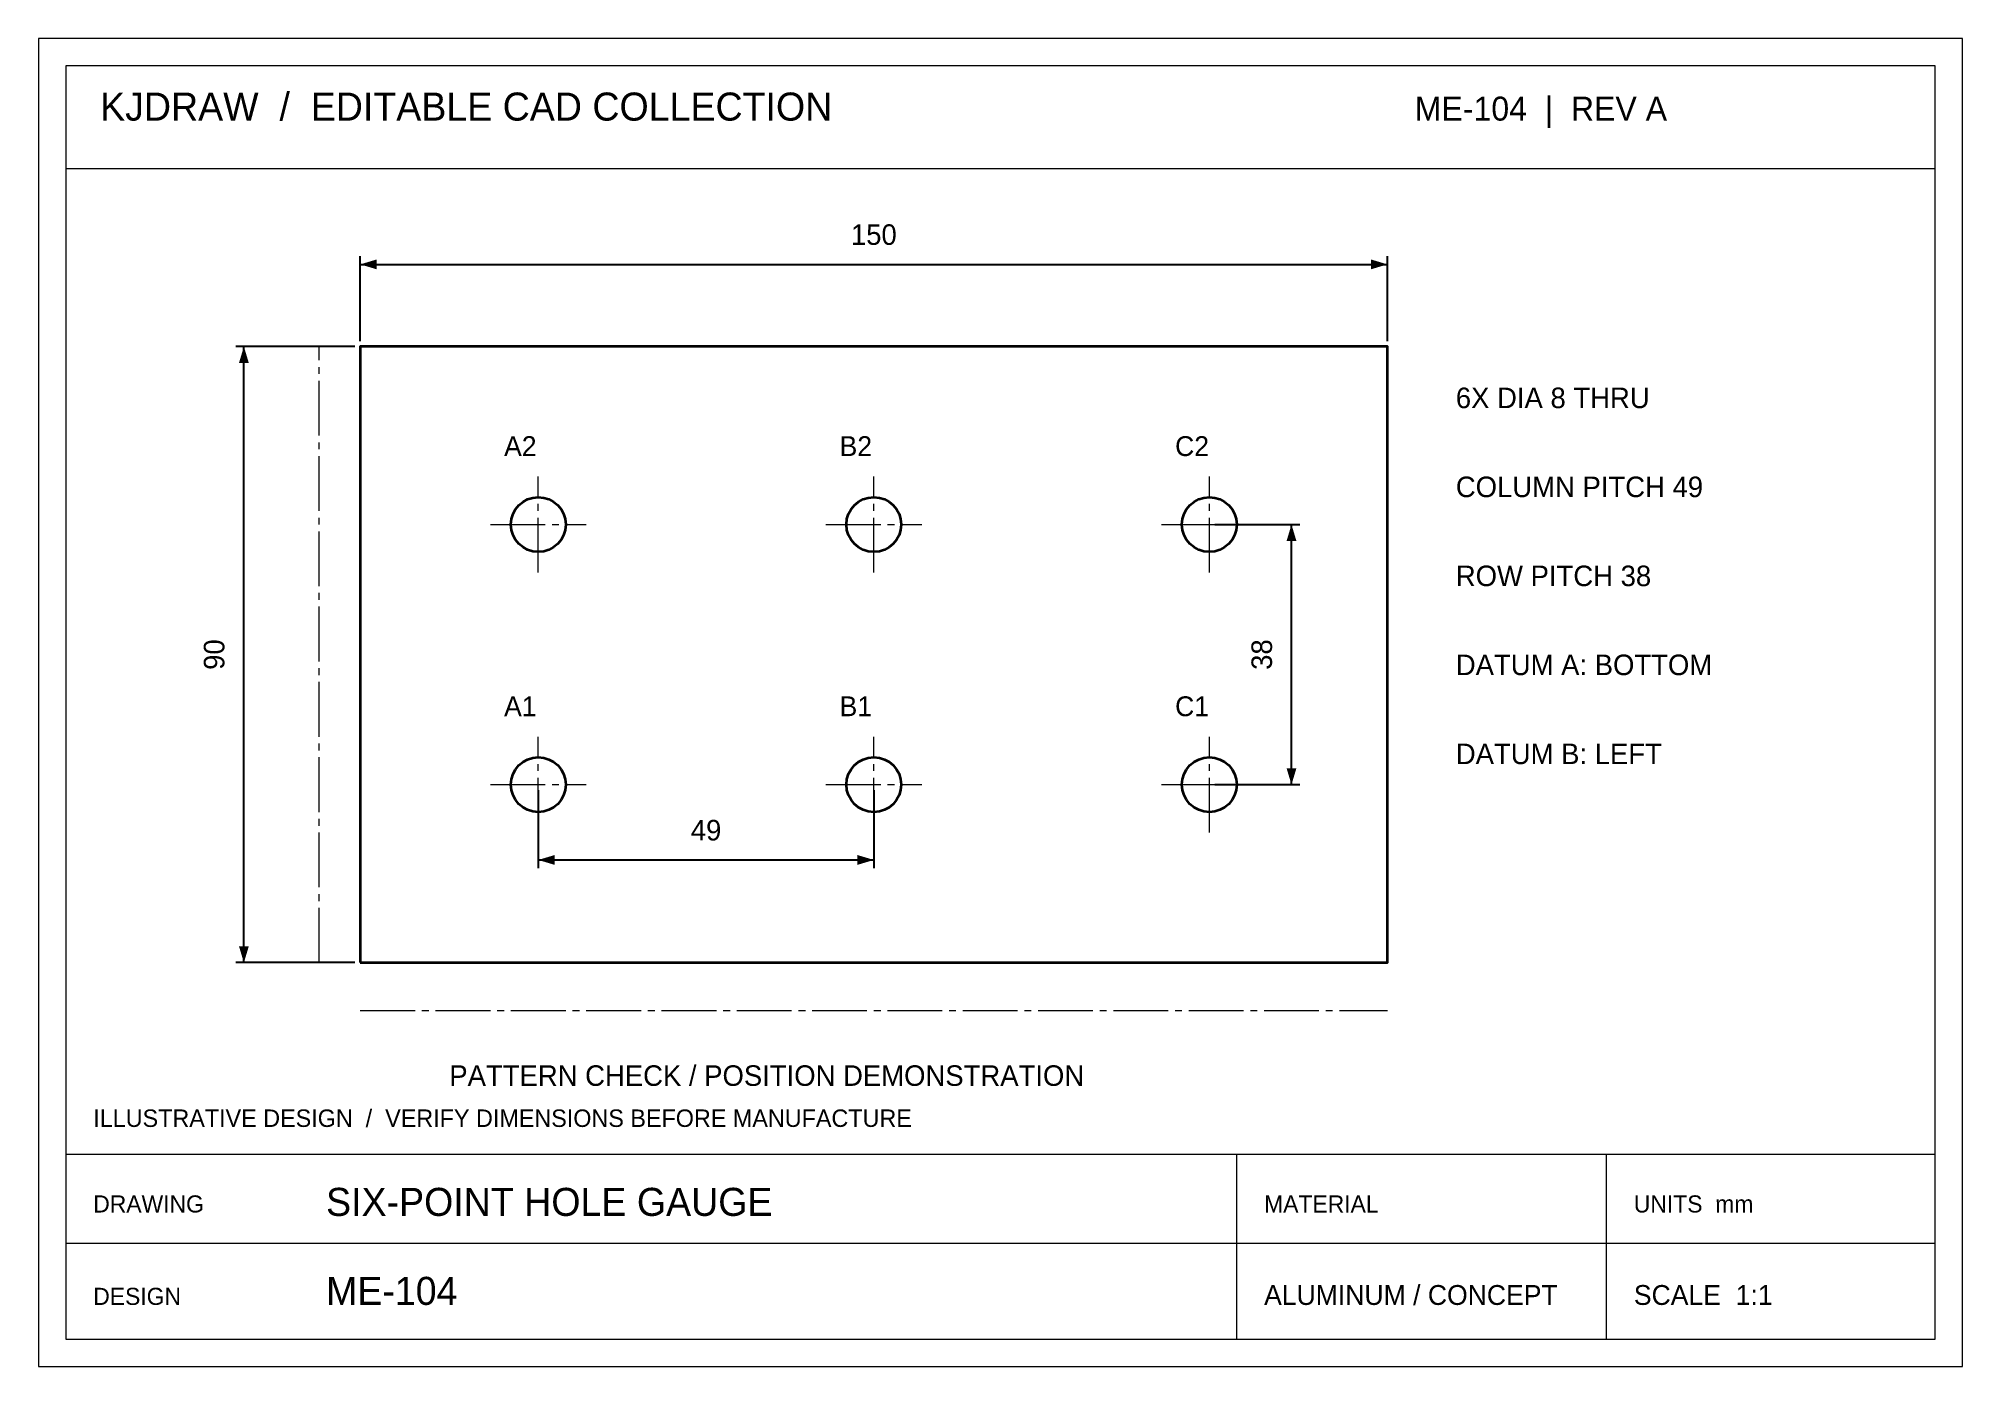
# Model space of a CAD drawing. Header units: millimetres. Extents: x 8 to 289, y 8 to 202.
import ezdxf
from ezdxf.enums import TextEntityAlignment as Align

# ---------------------------------------------------------------- set-up
doc = ezdxf.new("R2010")
doc.units = ezdxf.units.MM
doc.linetypes.add('CENTER', pattern=[11, 8, -1, 1, -1])
doc.layers.get('0').update_dxf_attribs({"linetype": 'CONTINUOUS'})
for name, color, linetype, lineweight in [('CENTER_LINES', 3, 'CENTER', 13), ('DIMENSIONS', 2, 'CONTINUOUS', 18), ('NOTES', 7, 'CONTINUOUS', 18), ('PART_OUTLINE', 7, 'CONTINUOUS', 35), ('SHEET_FRAME', 8, 'CONTINUOUS', 18)]:
    doc.layers.add(name, color=color, linetype=linetype, lineweight=lineweight)
doc.styles.get("Standard").update_dxf_attribs({"font": 'sans-serif'})
doc.dimstyles.new('KJDRAW-SHOWCASE', dxfattribs={"dimtxt": 3, "dimasz": 2.4, "dimexe": 1.2, "dimexo": 0.8, "dimtad": 0, "dimtih": 1, "dimtoh": 1, "dimdec": 0, "dimzin": 0, "dimdsep": 46, "dimcen": 2.5, "dimadec": 0, "dimazin": 0, "dimtfac": 1, "dimtdec": 4, "dimtofl": 0, "dimtmove": 0, "dimatfit": 3, "dimfxl": 1, "dimtolj": 1, "dimtzin": 0, "dimarcsym": 0})

# ---------------------------------------------------------------- blocks, each defined once
blk = doc.blocks.new('*D1')
for p, q in [((55, 157.8), (55, 170.2)), ((55, 169), (205, 169)), ((205, 157.8), (205, 170.2))]:
    blk.add_line(p, q)
for points in [[(55, 169), (57.4, 169.72), (57.4, 168.28)], [(205, 169), (202.6, 168.28), (202.6, 169.72)]]:
    blk.add_solid(points)
blk.add_text('150', height=3).set_placement((130, 170.95), align=Align.BOTTOM_CENTER)
blk = doc.blocks.new('*D2')
for p, q in [((54.2, 157), (36.8, 157)), ((38, 67), (38, 157)), ((54.2, 67), (36.8, 67))]:
    blk.add_line(p, q)
for points in [[(38, 157), (38.72, 154.6), (37.28, 154.6)], [(38, 67), (37.28, 69.4), (38.72, 69.4)]]:
    blk.add_solid(points)
blk.add_text('90', height=3, rotation=90).set_placement((36.05, 112), align=Align.BOTTOM_CENTER)
blk = doc.blocks.new('*D3')
for p, q in [((81, 92.2), (81, 80.8)), ((130, 92.2), (130, 80.8)), ((81, 82), (130, 82))]:
    blk.add_line(p, q)
for points in [[(81, 82), (83.4, 82.72), (83.4, 81.28)], [(130, 82), (127.6, 81.28), (127.6, 82.72)]]:
    blk.add_solid(points)
blk.add_text('49', height=3).set_placement((105.5, 83.95), align=Align.BOTTOM_CENTER)
blk = doc.blocks.new('*D4')
for p, q in [((179.8, 131), (192.2, 131)), ((191, 93), (191, 131)), ((179.8, 93), (192.2, 93))]:
    blk.add_line(p, q)
for points in [[(191, 131), (191.72, 128.6), (190.28, 128.6)], [(191, 93), (190.28, 95.4), (191.72, 95.4)]]:
    blk.add_solid(points)
blk.add_text('38', height=3, rotation=90).set_placement((189.05, 112), align=Align.BOTTOM_CENTER)

msp = doc.modelspace()

# ---------------------------------------------------------------- linework, layer by layer
at = {"layer": 'CENTER_LINES'}
for p, q in [((49, 67), (49, 157)), ((81, 124), (81, 138)), ((130, 124), (130, 138)), ((179, 124), (179, 138)), ((74, 131), (88, 131)), ((123, 131), (137, 131)), ((172, 131), (186, 131)), ((81, 86), (81, 100)), ((130, 86), (130, 100)), ((179, 86), (179, 100)), ((74, 93), (88, 93)), ((123, 93), (137, 93)), ((172, 93), (186, 93)), ((55, 60), (205, 60))]:
    msp.add_line(p, q, dxfattribs=at)
at = {"layer": 'PART_OUTLINE'}
msp.add_lwpolyline([(55, 67), (205, 67), (205, 157), (55, 157)], close=True, dxfattribs=at)
for centre in [(81, 131), (130, 131), (179, 131), (81, 93), (130, 93), (179, 93)]:
    msp.add_circle(centre, 4, dxfattribs=at)
at = {"layer": 'SHEET_FRAME'}
for p, q in [((12, 183), (285, 183)), ((12, 39), (285, 39)), ((183, 12), (183, 39)), ((237, 12), (237, 39)), ((12, 26), (285, 26))]:
    msp.add_line(p, q, dxfattribs=at)
for points in [[(8, 8), (289, 8), (289, 202), (8, 202)], [(12, 12), (285, 12), (285, 198), (12, 198)]]:
    msp.add_lwpolyline(points, close=True, dxfattribs=at)

# ---------------------------------------------------------------- texts
at = {"layer": 'NOTES'}
for s, height, p in [('KJDRAW  /  EDITABLE CAD COLLECTION', 4.1, (17, 190)), ('ME-104  |  REV A', 3.5, (209, 190)), ('6X DIA 8 THRU', 3, (215, 148)), ('A2', 2.9, (76, 141)), ('B2', 2.9, (125, 141)), ('C2', 2.9, (174, 141)), ('COLUMN PITCH 49', 3, (215, 135)), ('ROW PITCH 38', 3, (215, 122)), ('DATUM A: BOTTOM', 3, (215, 109)), ('A1', 2.9, (76, 103)), ('B1', 2.9, (125, 103)), ('C1', 2.9, (174, 103)), ('DATUM B: LEFT', 3, (215, 96)), ('PATTERN CHECK / POSITION DEMONSTRATION', 3, (68, 49)), ('ILLUSTRATIVE DESIGN  /  VERIFY DIMENSIONS BEFORE MANUFACTURE', 2.55, (16, 43)), ('SIX-POINT HOLE GAUGE', 4.1, (50, 30)), ('DRAWING', 2.5, (16, 30.5)), ('MATERIAL', 2.5, (187, 30.5)), ('UNITS  mm', 2.5, (241, 30.5)), ('ME-104', 4.1, (50, 17)), ('ALUMINUM / CONCEPT', 2.9, (187, 17)), ('SCALE  1:1', 2.9, (241, 17)), ('DESIGN', 2.5, (16, 17))]:
    msp.add_text(s, height=height, dxfattribs=at).set_placement(p)

# ---------------------------------------------------------------- dimensions: what is measured, and where the dimension line sits
at = {"layer": 'DIMENSIONS'}
for p1, p2, distance, picture, middle in [((55, 157), (205, 157), 12, '*D1', (130, 170.95)), ((55, 67), (55, 157), 17, '*D2', (36.05, 112)), ((179, 93), (179, 131), -12, '*D4', (189.05, 112)), ((81, 93), (130, 93), -11, '*D3', (105.5, 83.95))]:
    dim = msp.add_aligned_dim(p1=p1, p2=p2, distance=distance, dimstyle='KJDRAW-SHOWCASE', override={"dimscale": 1, "dimtxt": 3, "dimasz": 2.4, "dimexe": 1.2, "dimexo": 0.8, "dimdec": 0, "dimlfac": 1, "dimzin": 8, "dimdsep": 46, "dimlunit": 2}, dxfattribs=at)
    dim.commit()
    dim.dimension.update_dxf_attribs({"geometry": picture, "text_midpoint": middle})

doc.saveas('drawing.dxf')
